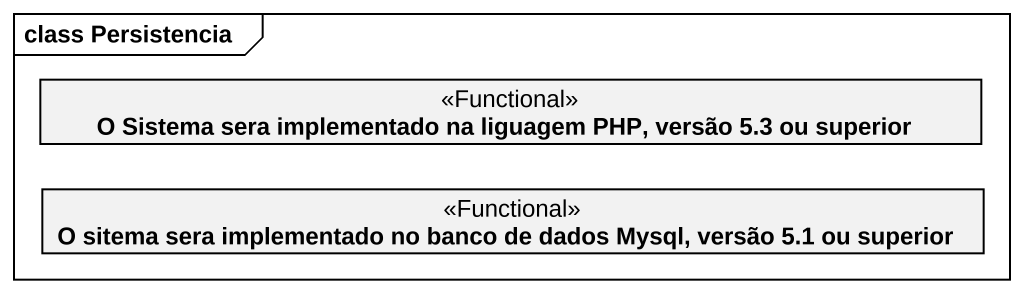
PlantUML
@startuml
mainframe class Persistencia
hide circle
hide empty members
class "O Sistema sera implementado na liguagem PHP, versão 5.3 ou superior" as O_Sistema_sera_implementado <<Functional>>
class "O sitema sera implementado no banco de dados Mysql, versão 5.1 ou superior" as O_sitema_sera_implementado <<Functional>>
@enduml
